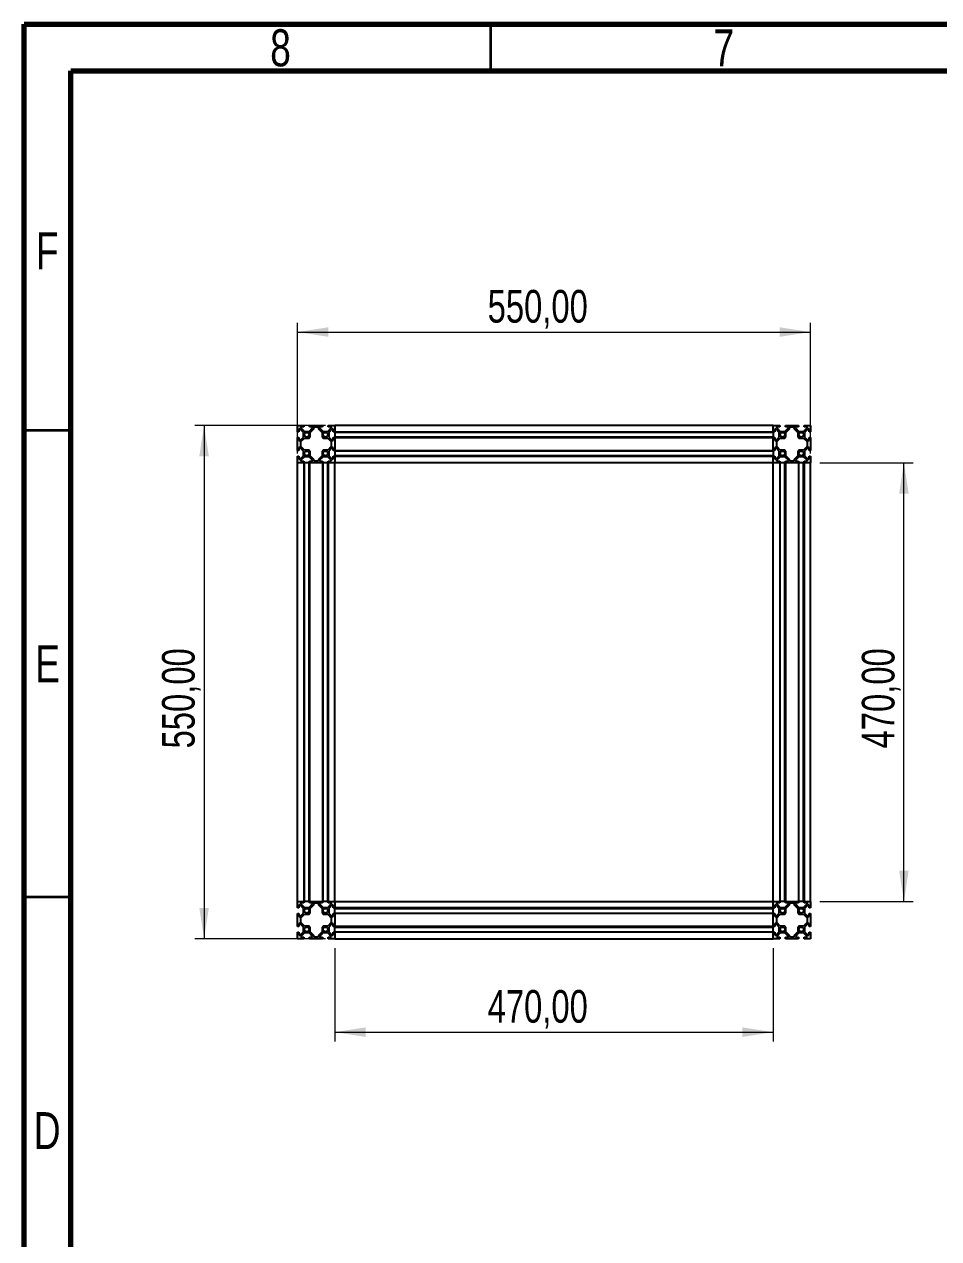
# Model space of a CAD drawing. Header units: millimetres. Extents: x 15 to 415, y 5 to 292.
# Drawn here: x 15 to 113, y 161.9 to 292 of the extents above; entities that cross this region are included whole.
import ezdxf

# ---------------------------------------------------------------- set-up
doc = ezdxf.new("R2010")
doc.units = ezdxf.units.MM
doc.styles.add('SLDTEXTSTYLE0', font='TXT', dxfattribs={"width": 0.75})
doc.dimstyles.new('SLDDIMSTYLE0', dxfattribs={"dimtxt": 3.5, "dimasz": 3.302, "dimexe": 0, "dimexo": 0.0625, "dimgap": 0.875, "dimtad": 1, "dimlfac": 10, "dimrnd": 1e-09, "dimzin": 12, "dimdsep": 46, "dimtxsty": 'SLDTEXTSTYLE0', "dimsah": 1, "dimcen": 0.09, "dimadec": 0, "dimazin": 3, "dimtfac": 1, "dimtofl": 0, "dimtmove": 0, "dimatfit": 3, "dimfxl": 1, "dimfrac": 2, "dimtolj": 1, "dimtzin": 12, "dimarcsym": 0})

# ---------------------------------------------------------------- blocks, each defined once
blk = doc.blocks.new('_D_2')
at = {"color": 7, "linetype": 'Continuous', "lineweight": 0}
for p, q in [((47.27, 249.03), (33.27, 249.03)), ((34.27, 249.03), (34.27, 194.03)), ((47.27, 194.03), (33.27, 194.03))]:
    blk.add_line(p, q, dxfattribs=at)
at = {"color": 7, "linetype": 'Continuous', "lineweight": 18}
for points in [[(34.27, 249.03), (33.76, 245.73), (34.78, 245.73)], [(34.27, 194.03), (34.78, 197.33), (33.76, 197.33)]]:
    blk.add_solid(points, dxfattribs=at)
at = {"color": 7, "linetype": 'Continuous', "lineweight": 18, "insert": (29.76, 214.42), "char_height": 3.5, "attachment_point": 1, "rotation": 90, "style": 'SLDTEXTSTYLE0'}
blk.add_mtext('550,00', dxfattribs=at)
blk = doc.blocks.new('_D_3')
at = {"color": 7, "linetype": 'Continuous', "lineweight": 0}
for p, q in [((44.27, 246.03), (44.27, 260.03)), ((44.27, 259.03), (99.27, 259.03)), ((99.27, 246.03), (99.27, 260.03))]:
    blk.add_line(p, q, dxfattribs=at)
at = {"color": 7, "linetype": 'Continuous', "lineweight": 18}
for points in [[(44.27, 259.03), (47.57, 258.52), (47.57, 259.54)], [(99.27, 259.03), (95.97, 259.54), (95.97, 258.52)]]:
    blk.add_solid(points, dxfattribs=at)
at = {"color": 7, "linetype": 'Continuous', "lineweight": 18, "insert": (64.66, 263.54), "char_height": 3.5, "attachment_point": 1, "style": 'SLDTEXTSTYLE0'}
blk.add_mtext('550,00', dxfattribs=at)
blk = doc.blocks.new('_D_4')
at = {"color": 7, "linetype": 'Continuous', "lineweight": 0}
for p, q in [((100.27, 245.03), (110.27, 245.03)), ((109.27, 198.03), (109.27, 245.03)), ((100.27, 198.03), (110.27, 198.03))]:
    blk.add_line(p, q, dxfattribs=at)
at = {"color": 7, "linetype": 'Continuous', "lineweight": 18}
for points in [[(109.27, 245.03), (108.76, 241.73), (109.78, 241.73)], [(109.27, 198.03), (109.78, 201.33), (108.76, 201.33)]]:
    blk.add_solid(points, dxfattribs=at)
at = {"color": 7, "linetype": 'Continuous', "lineweight": 18, "insert": (104.76, 214.42), "char_height": 3.5, "attachment_point": 1, "rotation": 90, "style": 'SLDTEXTSTYLE0'}
blk.add_mtext('470,00', dxfattribs=at)
blk = doc.blocks.new('_D_5')
at = {"color": 7, "linetype": 'Continuous', "lineweight": 0}
for p, q in [((48.27, 193.03), (48.27, 183.03)), ((95.27, 193.03), (95.27, 183.03)), ((48.27, 184.03), (95.27, 184.03))]:
    blk.add_line(p, q, dxfattribs=at)
at = {"color": 7, "linetype": 'Continuous', "lineweight": 18}
for points in [[(48.27, 184.03), (51.57, 183.52), (51.57, 184.54)], [(95.27, 184.03), (91.97, 184.54), (91.97, 183.52)]]:
    blk.add_solid(points, dxfattribs=at)
at = {"color": 7, "linetype": 'Continuous', "lineweight": 18, "insert": (64.66, 188.54), "char_height": 3.5, "attachment_point": 1, "style": 'SLDTEXTSTYLE0'}
blk.add_mtext('470,00', dxfattribs=at)

msp = doc.modelspace()

# ---------------------------------------------------------------- linework, layer by layer
at = {"color": 7, "linetype": 'Continuous', "lineweight": 70}
for p, q in [((15, 5), (15, 292)), ((15, 292), (415, 292)), ((20, 10), (20, 287)), ((20, 287), (410, 287))]:
    msp.add_line(p, q, dxfattribs=at)
at = {"color": 7, "linetype": 'Continuous', "lineweight": 35}
for p, q in [((65, 287), (65, 292)), ((20, 248.5), (15, 248.5)), ((20, 198.5), (15, 198.5))]:
    msp.add_line(p, q, dxfattribs=at)
at = {"color": 7, "linetype": 'Continuous', "lineweight": 25}
for p, q in [((44.2676, 248.3295), (44.2676, 249.0295)), ((44.2676, 249.0295), (44.9676, 249.0295)), ((44.4276, 248.6563), (44.4276, 248.3295)), ((44.5276, 248.6563), (44.4276, 248.6563)), ((44.9076, 248.2763), (44.5276, 248.6563)), ((44.9676, 248.8695), (44.6407, 248.8695)), ((44.6407, 248.8695), (44.6407, 248.7695)), ((44.6407, 248.7695), (45.0207, 248.3895)), ((44.9676, 249.0295), (44.9676, 248.8695)), ((45.5144, 248.3895), (45.8944, 248.7695)), ((45.5676, 248.8695), (45.5676, 249.0295)), ((45.5676, 249.0295), (46.9676, 249.0295)), ((45.8944, 248.8695), (45.5676, 248.8695)), ((45.6276, 248.2763), (46.0544, 248.7032)), ((45.8944, 248.7695), (45.8944, 248.8695)), ((46.0544, 248.8695), (46.4807, 248.8695)), ((46.0544, 248.7032), (46.0544, 248.8695)), ((46.4807, 248.8695), (46.4807, 248.7032)), ((46.4807, 248.7032), (46.9076, 248.2763)), ((46.9676, 248.8695), (46.6407, 248.8695)), ((46.6407, 248.8695), (46.6407, 248.7695)), ((46.6407, 248.7695), (47.0207, 248.3895)), ((46.9676, 249.0295), (46.9676, 248.8695)), ((47.5144, 248.3895), (47.8944, 248.7695)), ((47.5676, 248.8695), (47.5676, 249.0295)), ((47.5676, 249.0295), (48.2676, 249.0295)), ((47.8944, 248.8695), (47.5676, 248.8695)), ((48.0076, 248.6563), (47.6276, 248.2763)), ((47.8944, 248.7695), (47.8944, 248.8695)), ((48.1076, 248.6563), (48.0076, 248.6563)), ((48.1076, 248.3395), (48.1076, 248.6563)), ((48.2676, 249.0295), (48.2676, 248.3295)), ((95.2676, 249.0295), (48.2676, 249.0295)), ((95.2676, 248.3295), (95.2676, 249.0295)), ((95.2676, 249.0295), (95.9676, 249.0295)), ((95.5276, 248.6563), (95.4276, 248.6563)), ((95.4276, 248.6563), (95.4276, 248.3295)), ((95.9076, 248.2763), (95.5276, 248.6563)), ((95.9676, 248.8695), (95.6407, 248.8695)), ((95.6407, 248.8695), (95.6407, 248.7695)), ((95.6407, 248.7695), (96.0207, 248.3895)), ((95.9676, 249.0295), (95.9676, 248.8695)), ((96.5144, 248.3895), (96.8944, 248.7695)), ((96.5676, 248.8695), (96.5676, 249.0295)), ((96.5676, 249.0295), (97.9676, 249.0295)), ((96.8944, 248.8695), (96.5676, 248.8695)), ((96.6276, 248.2763), (97.0544, 248.7032)), ((96.8944, 248.7695), (96.8944, 248.8695)), ((97.0544, 248.8695), (97.4807, 248.8695)), ((97.0544, 248.7032), (97.0544, 248.8695)), ((97.4807, 248.8695), (97.4807, 248.7032)), ((97.4807, 248.7032), (97.9076, 248.2763)), ((97.9676, 248.8695), (97.6407, 248.8695)), ((97.6407, 248.8695), (97.6407, 248.7695)), ((97.6407, 248.7695), (98.0207, 248.3895)), ((97.9676, 249.0295), (97.9676, 248.8695)), ((98.5144, 248.3895), (98.8944, 248.7695)), ((98.5676, 248.8695), (98.5676, 249.0295)), ((98.5676, 249.0295), (99.2676, 249.0295)), ((98.8944, 248.8695), (98.5676, 248.8695)), ((99.0076, 248.6563), (98.6276, 248.2763)), ((98.8944, 248.7695), (98.8944, 248.8695)), ((99.1076, 248.6563), (99.0076, 248.6563)), ((99.1076, 248.3395), (99.1076, 248.6563)), ((99.2676, 249.0295), (99.2676, 248.3295)), ((44.4276, 248.3295), (44.2676, 248.3295)), ((44.2676, 246.3295), (44.2676, 247.7295)), ((44.2676, 247.7295), (44.4276, 247.7295)), ((44.4276, 247.7295), (44.4276, 247.4026)), ((44.4276, 247.4026), (44.5276, 247.4026)), ((44.5276, 247.4026), (44.9076, 247.7826)), ((44.6407, 247.2895), (45.0207, 247.6695)), ((44.6407, 246.7695), (44.6407, 247.2895)), ((44.9076, 247.7826), (44.9076, 248.2763)), ((45.0207, 248.3895), (45.5144, 248.3895)), ((45.0207, 247.6695), (45.5144, 247.6695)), ((45.5144, 247.6695), (45.6276, 247.7826)), ((45.6276, 247.7826), (45.6276, 248.2763)), ((46.9076, 248.2763), (46.9076, 247.7826)), ((46.9076, 247.7826), (47.0207, 247.6695)), ((47.0207, 248.3895), (47.5144, 248.3895)), ((47.0207, 247.6695), (47.5144, 247.6695)), ((47.5144, 247.6695), (47.8944, 247.2895)), ((47.6276, 248.2763), (47.6276, 247.7826)), ((47.6276, 247.7826), (48.0076, 247.4026)), ((47.8944, 247.2895), (47.8944, 246.7695)), ((48.0076, 247.4026), (48.1076, 247.4026)), ((48.1065, 248.3395), (48.1076, 248.3395)), ((48.1065, 248.3295), (48.1065, 248.3395)), ((48.2676, 248.3295), (48.1065, 248.3295)), ((48.1065, 247.7195), (48.1065, 247.7295)), ((48.1065, 247.7295), (48.2676, 247.7295)), ((48.1076, 247.7195), (48.1065, 247.7195)), ((48.1076, 247.4026), (48.1076, 247.7195)), ((48.2676, 248.3295), (95.2676, 248.3295)), ((48.2676, 248.3295), (48.2676, 248.2763)), ((95.2676, 248.2763), (48.2676, 248.2763)), ((48.2676, 248.2763), (48.2676, 247.7826)), ((95.2676, 247.7826), (48.2676, 247.7826)), ((48.2676, 247.7826), (48.2676, 247.7295)), ((48.2676, 247.7295), (48.2676, 246.3295)), ((48.2676, 247.7295), (95.2676, 247.7295)), ((95.4276, 248.3295), (95.2676, 248.3295)), ((95.2676, 248.3295), (95.2676, 248.2763)), ((95.2676, 248.2763), (95.2676, 247.7826)), ((95.2676, 247.7826), (95.2676, 247.7295)), ((95.2676, 246.3295), (95.2676, 247.7295)), ((95.2676, 247.7295), (95.4276, 247.7295)), ((95.4276, 247.7295), (95.4276, 247.4026)), ((95.4276, 247.4026), (95.5276, 247.4026)), ((95.5276, 247.4026), (95.9076, 247.7826)), ((95.6407, 247.2895), (96.0207, 247.6695)), ((95.6407, 246.7695), (95.6407, 247.2895)), ((95.9076, 247.7826), (95.9076, 248.2763)), ((96.0207, 248.3895), (96.5144, 248.3895)), ((96.0207, 247.6695), (96.5144, 247.6695)), ((96.5144, 247.6695), (96.6276, 247.7826)), ((96.6276, 247.7826), (96.6276, 248.2763)), ((97.9076, 248.2763), (97.9076, 247.7826)), ((97.9076, 247.7826), (98.0207, 247.6695)), ((98.0207, 248.3895), (98.5144, 248.3895)), ((98.0207, 247.6695), (98.5144, 247.6695)), ((98.5144, 247.6695), (98.8944, 247.2895)), ((98.6276, 248.2763), (98.6276, 247.7826)), ((98.6276, 247.7826), (99.0076, 247.4026)), ((98.8944, 247.2895), (98.8944, 246.7695)), ((99.0076, 247.4026), (99.1076, 247.4026)), ((99.1065, 248.3395), (99.1076, 248.3395)), ((99.1065, 248.3295), (99.1065, 248.3395)), ((99.2676, 248.3295), (99.1065, 248.3295)), ((99.1065, 247.7195), (99.1065, 247.7295)), ((99.1065, 247.7295), (99.2676, 247.7295)), ((99.1076, 247.7195), (99.1065, 247.7195)), ((99.1076, 247.4026), (99.1076, 247.7195)), ((99.2676, 247.7295), (99.2676, 246.3295)), ((44.4276, 246.3295), (44.2676, 246.3295)), ((44.5276, 246.6563), (44.4276, 246.6563)), ((44.4276, 246.6563), (44.4276, 246.3295)), ((44.9076, 246.2763), (44.5276, 246.6563)), ((45.0207, 246.3895), (44.6407, 246.7695)), ((44.9076, 245.7826), (44.9076, 246.2763)), ((45.5144, 246.3895), (45.0207, 246.3895)), ((45.6276, 246.2763), (45.5144, 246.3895)), ((45.6276, 245.7826), (45.6276, 246.2763)), ((47.0207, 246.3895), (46.9076, 246.2763)), ((46.9076, 246.2763), (46.9076, 245.7826)), ((47.5144, 246.3895), (47.0207, 246.3895)), ((47.8944, 246.7695), (47.5144, 246.3895)), ((48.0076, 246.6563), (47.6276, 246.2763)), ((47.6276, 246.2763), (47.6276, 245.7826)), ((48.1076, 246.6563), (48.0076, 246.6563)), ((48.1076, 246.3295), (48.1076, 246.6563)), ((48.2676, 246.3295), (48.1076, 246.3295)), ((48.2676, 246.3295), (95.2676, 246.3295)), ((48.2676, 246.3295), (48.2676, 246.2763)), ((95.2676, 246.2763), (48.2676, 246.2763)), ((48.2676, 246.2763), (48.2676, 245.7826)), ((95.4276, 246.3295), (95.2676, 246.3295)), ((95.2676, 246.3295), (95.2676, 246.2763)), ((95.2676, 246.2763), (95.2676, 245.7826)), ((95.5276, 246.6563), (95.4276, 246.6563)), ((95.4276, 246.6563), (95.4276, 246.3295)), ((95.9076, 246.2763), (95.5276, 246.6563)), ((96.0207, 246.3895), (95.6407, 246.7695)), ((95.9076, 245.7826), (95.9076, 246.2763)), ((96.5144, 246.3895), (96.0207, 246.3895)), ((96.6276, 246.2763), (96.5144, 246.3895)), ((96.6276, 245.7826), (96.6276, 246.2763)), ((98.0207, 246.3895), (97.9076, 246.2763)), ((97.9076, 246.2763), (97.9076, 245.7826)), ((98.5144, 246.3895), (98.0207, 246.3895)), ((98.8944, 246.7695), (98.5144, 246.3895)), ((99.0076, 246.6563), (98.6276, 246.2763)), ((98.6276, 246.2763), (98.6276, 245.7826)), ((99.1076, 246.6563), (99.0076, 246.6563)), ((99.1076, 246.3295), (99.1076, 246.6563)), ((99.2676, 246.3295), (99.1076, 246.3295)), ((44.2676, 245.0295), (44.2676, 245.7295)), ((44.2676, 245.7295), (44.4276, 245.7295)), ((44.9676, 245.0295), (44.2676, 245.0295)), ((44.2676, 198.0295), (44.2676, 245.0295)), ((44.4276, 245.7295), (44.4276, 245.4026)), ((44.4276, 245.4026), (44.5276, 245.4026)), ((44.5276, 245.4026), (44.9076, 245.7826)), ((45.0207, 245.6695), (44.6407, 245.2895)), ((44.6407, 245.2895), (44.6407, 245.1895)), ((44.6407, 245.1895), (44.9676, 245.1895)), ((44.9676, 245.1895), (44.9676, 245.0295)), ((44.9676, 245.0295), (44.9676, 198.0295)), ((45.0207, 245.0295), (44.9676, 245.0295)), ((45.5144, 245.6695), (45.0207, 245.6695)), ((45.0207, 198.0295), (45.0207, 245.0295)), ((45.5144, 245.0295), (45.0207, 245.0295)), ((45.8944, 245.2895), (45.5144, 245.6695)), ((45.5144, 198.0295), (45.5144, 245.0295)), ((45.5676, 245.0295), (45.5144, 245.0295)), ((45.5676, 245.0295), (45.5676, 245.1895)), ((45.5676, 245.1895), (45.8944, 245.1895)), ((46.9676, 245.0295), (45.5676, 245.0295)), ((45.5676, 245.0295), (45.5676, 198.0295)), ((46.0544, 245.3557), (45.6276, 245.7826)), ((45.8944, 245.1895), (45.8944, 245.2895)), ((46.0544, 245.1895), (46.0544, 245.3557)), ((46.4807, 245.1895), (46.0544, 245.1895)), ((46.9076, 245.7826), (46.4807, 245.3557)), ((46.4807, 245.3557), (46.4807, 245.1895)), ((47.0207, 245.6695), (46.6407, 245.2895)), ((46.6407, 245.2895), (46.6407, 245.1895)), ((46.6407, 245.1895), (46.9676, 245.1895)), ((46.9676, 245.1895), (46.9676, 245.0295)), ((46.9676, 245.0295), (46.9676, 198.0295)), ((47.0207, 245.0295), (46.9676, 245.0295)), ((47.5144, 245.6695), (47.0207, 245.6695)), ((47.0207, 198.0295), (47.0207, 245.0295)), ((47.5144, 245.0295), (47.0207, 245.0295)), ((47.8944, 245.2895), (47.5144, 245.6695)), ((47.5144, 198.0295), (47.5144, 245.0295)), ((47.5676, 245.0295), (47.5144, 245.0295)), ((47.5676, 245.0295), (47.5676, 245.1895)), ((47.5676, 245.1895), (47.8944, 245.1895)), ((48.2676, 245.0295), (47.5676, 245.0295)), ((47.5676, 245.0295), (47.5676, 198.0295)), ((47.6276, 245.7826), (48.0076, 245.4026)), ((47.8944, 245.1895), (47.8944, 245.2895)), ((48.0076, 245.4026), (48.1076, 245.4026)), ((48.1076, 245.4026), (48.1076, 245.7295)), ((48.1076, 245.7295), (48.2676, 245.7295)), ((95.2676, 245.7826), (48.2676, 245.7826)), ((48.2676, 245.7826), (48.2676, 245.7295)), ((48.2676, 245.7295), (48.2676, 245.0295)), ((48.2676, 245.7295), (95.2676, 245.7295)), ((48.2676, 198.0295), (48.2676, 245.0295)), ((95.2676, 245.0295), (48.2676, 245.0295)), ((95.2676, 245.7826), (95.2676, 245.7295)), ((95.2676, 245.0295), (95.2676, 245.7295)), ((95.2676, 245.7295), (95.4276, 245.7295)), ((95.9676, 245.0295), (95.2676, 245.0295)), ((95.2676, 198.0295), (95.2676, 245.0295)), ((95.4276, 245.7295), (95.4276, 245.4026)), ((95.4276, 245.4026), (95.5276, 245.4026)), ((95.5276, 245.4026), (95.9076, 245.7826)), ((96.0207, 245.6695), (95.6407, 245.2895)), ((95.6407, 245.2895), (95.6407, 245.1895)), ((95.6407, 245.1895), (95.9676, 245.1895)), ((95.9676, 245.1895), (95.9676, 245.0295)), ((95.9676, 245.0295), (95.9676, 198.0295)), ((96.0207, 245.0295), (95.9676, 245.0295)), ((96.5144, 245.6695), (96.0207, 245.6695)), ((96.0207, 198.0295), (96.0207, 245.0295)), ((96.5144, 245.0295), (96.0207, 245.0295)), ((96.8944, 245.2895), (96.5144, 245.6695)), ((96.5144, 198.0295), (96.5144, 245.0295)), ((96.5676, 245.0295), (96.5144, 245.0295)), ((96.5676, 245.0295), (96.5676, 245.1895)), ((96.5676, 245.1895), (96.8944, 245.1895)), ((97.9676, 245.0295), (96.5676, 245.0295)), ((96.5676, 245.0295), (96.5676, 198.0295)), ((97.0544, 245.3557), (96.6276, 245.7826)), ((96.8944, 245.1895), (96.8944, 245.2895)), ((97.0544, 245.1895), (97.0544, 245.3557)), ((97.4807, 245.1895), (97.0544, 245.1895)), ((97.9076, 245.7826), (97.4807, 245.3557)), ((97.4807, 245.3557), (97.4807, 245.1895)), ((98.0207, 245.6695), (97.6407, 245.2895)), ((97.6407, 245.2895), (97.6407, 245.1895)), ((97.6407, 245.1895), (97.9676, 245.1895)), ((97.9676, 245.1895), (97.9676, 245.0295)), ((97.9676, 245.0295), (97.9676, 198.0295)), ((98.0207, 245.0295), (97.9676, 245.0295)), ((98.5144, 245.6695), (98.0207, 245.6695)), ((98.0207, 198.0295), (98.0207, 245.0295)), ((98.5144, 245.0295), (98.0207, 245.0295)), ((98.8944, 245.2895), (98.5144, 245.6695)), ((98.5144, 198.0295), (98.5144, 245.0295)), ((98.5676, 245.0295), (98.5144, 245.0295)), ((98.5676, 245.0295), (98.5676, 245.1895)), ((98.5676, 245.1895), (98.8944, 245.1895)), ((99.2676, 245.0295), (98.5676, 245.0295)), ((98.5676, 245.0295), (98.5676, 198.0295)), ((98.6276, 245.7826), (99.0076, 245.4026)), ((98.8944, 245.1895), (98.8944, 245.2895)), ((99.0076, 245.4026), (99.1076, 245.4026)), ((99.1076, 245.4026), (99.1076, 245.7295)), ((99.1076, 245.7295), (99.2676, 245.7295)), ((99.2676, 245.7295), (99.2676, 245.0295)), ((99.2676, 198.0295), (99.2676, 245.0295)), ((44.2676, 197.3295), (44.2676, 198.0295)), ((44.2676, 198.0295), (44.9676, 198.0295)), ((44.9676, 197.8695), (44.6407, 197.8695)), ((44.6407, 197.8695), (44.6407, 197.7695)), ((44.6407, 197.7695), (45.0207, 197.3895)), ((44.9676, 198.0295), (44.9676, 197.8695)), ((45.0207, 198.0295), (44.9676, 198.0295)), ((45.5144, 198.0295), (45.0207, 198.0295)), ((45.5676, 198.0295), (45.5144, 198.0295)), ((45.5144, 197.3895), (45.8944, 197.7695)), ((45.5676, 197.8695), (45.5676, 198.0295)), ((45.5676, 198.0295), (46.9676, 198.0295)), ((45.8944, 197.8695), (45.5676, 197.8695)), ((45.8944, 197.7695), (45.8944, 197.8695)), ((46.0544, 197.8695), (46.4807, 197.8695)), ((46.0544, 197.7032), (46.0544, 197.8695)), ((46.4807, 197.8695), (46.4807, 197.7032)), ((46.9676, 197.8695), (46.6407, 197.8695)), ((46.6407, 197.8695), (46.6407, 197.7695)), ((46.6407, 197.7695), (47.0207, 197.3895)), ((46.9676, 198.0295), (46.9676, 197.8695)), ((47.0207, 198.0295), (46.9676, 198.0295)), ((47.5144, 198.0295), (47.0207, 198.0295)), ((47.5676, 198.0295), (47.5144, 198.0295)), ((47.5144, 197.3895), (47.8944, 197.7695)), ((47.5676, 197.8695), (47.5676, 198.0295)), ((47.5676, 198.0295), (48.2676, 198.0295)), ((47.8944, 197.8695), (47.5676, 197.8695)), ((47.8944, 197.7695), (47.8944, 197.8695)), ((48.2676, 198.0295), (48.2676, 197.3295)), ((48.2676, 198.0295), (95.2676, 198.0295)), ((95.2676, 197.3295), (95.2676, 198.0295)), ((95.2676, 198.0295), (95.9676, 198.0295)), ((95.9676, 197.8695), (95.6407, 197.8695)), ((95.6407, 197.8695), (95.6407, 197.7695)), ((95.6407, 197.7695), (96.0207, 197.3895)), ((95.9676, 198.0295), (95.9676, 197.8695)), ((96.0207, 198.0295), (95.9676, 198.0295)), ((96.5144, 198.0295), (96.0207, 198.0295)), ((96.5676, 198.0295), (96.5144, 198.0295)), ((96.5144, 197.3895), (96.8944, 197.7695)), ((96.5676, 197.8695), (96.5676, 198.0295)), ((96.5676, 198.0295), (97.9676, 198.0295)), ((96.8944, 197.8695), (96.5676, 197.8695)), ((96.8944, 197.7695), (96.8944, 197.8695)), ((97.0544, 197.8695), (97.4807, 197.8695)), ((97.0544, 197.7032), (97.0544, 197.8695)), ((97.4807, 197.8695), (97.4807, 197.7032)), ((97.6407, 197.8695), (97.6407, 197.7695)), ((97.9676, 197.8695), (97.6407, 197.8695)), ((97.6407, 197.7695), (98.0207, 197.3895)), ((97.9676, 198.0295), (97.9676, 197.8695)), ((98.0207, 198.0295), (97.9676, 198.0295)), ((98.5144, 198.0295), (98.0207, 198.0295)), ((98.5676, 198.0295), (98.5144, 198.0295)), ((98.5144, 197.3895), (98.8944, 197.7695)), ((98.5676, 197.8695), (98.5676, 198.0295)), ((98.5676, 198.0295), (99.2676, 198.0295)), ((98.8944, 197.8695), (98.5676, 197.8695)), ((98.8944, 197.7695), (98.8944, 197.8695)), ((99.2676, 198.0295), (99.2676, 197.3295)), ((44.4276, 197.3295), (44.2676, 197.3295)), ((44.2676, 195.3295), (44.2676, 196.7295)), ((44.2676, 196.7295), (44.4276, 196.7295)), ((44.5276, 197.6563), (44.4276, 197.6563)), ((44.4276, 197.6563), (44.4276, 197.3295)), ((44.4276, 196.7295), (44.4276, 196.4026)), ((44.9076, 197.2763), (44.5276, 197.6563)), ((44.5276, 196.4026), (44.9076, 196.7826)), ((44.6407, 196.2895), (45.0207, 196.6695)), ((44.9076, 196.7826), (44.9076, 197.2763)), ((45.0207, 197.3895), (45.5144, 197.3895)), ((45.0207, 196.6695), (45.5144, 196.6695)), ((45.5144, 196.6695), (45.6276, 196.7826)), ((45.6276, 197.2763), (46.0544, 197.7032)), ((45.6276, 196.7826), (45.6276, 197.2763)), ((46.4807, 197.7032), (46.9076, 197.2763)), ((46.9076, 197.2763), (46.9076, 196.7826)), ((46.9076, 196.7826), (47.0207, 196.6695)), ((47.0207, 197.3895), (47.5144, 197.3895)), ((47.0207, 196.6695), (47.5144, 196.6695)), ((47.5144, 196.6695), (47.8944, 196.2895)), ((48.0076, 197.6563), (47.6276, 197.2763)), ((47.6276, 197.2763), (47.6276, 196.7826)), ((47.6276, 196.7826), (48.0076, 196.4026)), ((48.1076, 197.6563), (48.0076, 197.6563)), ((48.1065, 197.3295), (48.1065, 197.3395)), ((48.1065, 197.3395), (48.1076, 197.3395)), ((48.2676, 197.3295), (48.1065, 197.3295)), ((48.1065, 196.7195), (48.1065, 196.7295)), ((48.1065, 196.7295), (48.2676, 196.7295)), ((48.1076, 196.7195), (48.1065, 196.7195)), ((48.1076, 197.3395), (48.1076, 197.6563)), ((48.1076, 196.4026), (48.1076, 196.7195)), ((95.2676, 197.3295), (48.2676, 197.3295)), ((48.2676, 197.2763), (48.2676, 197.3295)), ((48.2676, 197.2763), (95.2676, 197.2763)), ((48.2676, 196.7826), (48.2676, 197.2763)), ((48.2676, 196.7826), (95.2676, 196.7826)), ((48.2676, 196.7295), (48.2676, 196.7826)), ((48.2676, 196.7295), (48.2676, 195.3295)), ((95.2676, 196.7295), (48.2676, 196.7295)), ((95.4276, 197.3295), (95.2676, 197.3295)), ((95.2676, 197.2763), (95.2676, 197.3295)), ((95.2676, 196.7826), (95.2676, 197.2763)), ((95.2676, 196.7295), (95.2676, 196.7826)), ((95.2676, 195.3295), (95.2676, 196.7295)), ((95.2676, 196.7295), (95.4276, 196.7295)), ((95.5276, 197.6563), (95.4276, 197.6563)), ((95.4276, 197.6563), (95.4276, 197.3295)), ((95.4276, 196.7295), (95.4276, 196.4026)), ((95.9076, 197.2763), (95.5276, 197.6563)), ((95.5276, 196.4026), (95.9076, 196.7826)), ((95.6407, 196.2895), (96.0207, 196.6695)), ((95.9076, 196.7826), (95.9076, 197.2763)), ((96.0207, 197.3895), (96.5144, 197.3895)), ((96.0207, 196.6695), (96.5144, 196.6695)), ((96.5144, 196.6695), (96.6276, 196.7826)), ((96.6276, 197.2763), (97.0544, 197.7032)), ((96.6276, 196.7826), (96.6276, 197.2763)), ((97.4807, 197.7032), (97.9076, 197.2763)), ((97.9076, 197.2763), (97.9076, 196.7826)), ((97.9076, 196.7826), (98.0207, 196.6695)), ((98.0207, 197.3895), (98.5144, 197.3895)), ((98.0207, 196.6695), (98.5144, 196.6695)), ((98.5144, 196.6695), (98.8944, 196.2895)), ((99.0076, 197.6563), (98.6276, 197.2763)), ((98.6276, 197.2763), (98.6276, 196.7826)), ((98.6276, 196.7826), (99.0076, 196.4026)), ((99.1076, 197.6563), (99.0076, 197.6563)), ((99.1065, 197.3295), (99.1065, 197.3395)), ((99.1065, 197.3395), (99.1076, 197.3395)), ((99.2676, 197.3295), (99.1065, 197.3295)), ((99.1065, 196.7195), (99.1065, 196.7295)), ((99.1065, 196.7295), (99.2676, 196.7295)), ((99.1076, 196.7195), (99.1065, 196.7195)), ((99.1076, 197.3395), (99.1076, 197.6563)), ((99.1076, 196.4026), (99.1076, 196.7195)), ((99.2676, 196.7295), (99.2676, 195.3295)), ((44.4276, 195.3295), (44.2676, 195.3295)), ((44.4276, 196.4026), (44.5276, 196.4026)), ((44.5276, 195.6563), (44.4276, 195.6563)), ((44.4276, 195.6563), (44.4276, 195.3295)), ((44.9076, 195.2763), (44.5276, 195.6563)), ((44.6407, 195.7695), (44.6407, 196.2895)), ((45.0207, 195.3895), (44.6407, 195.7695)), ((44.9076, 194.7826), (44.9076, 195.2763)), ((45.5144, 195.3895), (45.0207, 195.3895)), ((45.6276, 195.2763), (45.5144, 195.3895)), ((45.6276, 194.7826), (45.6276, 195.2763)), ((47.0207, 195.3895), (46.9076, 195.2763)), ((46.9076, 195.2763), (46.9076, 194.7826)), ((47.5144, 195.3895), (47.0207, 195.3895)), ((47.8944, 195.7695), (47.5144, 195.3895)), ((48.0076, 195.6563), (47.6276, 195.2763)), ((47.6276, 195.2763), (47.6276, 194.7826)), ((47.8944, 196.2895), (47.8944, 195.7695)), ((48.0076, 196.4026), (48.1076, 196.4026)), ((48.1076, 195.6563), (48.0076, 195.6563)), ((48.1076, 195.3295), (48.1076, 195.6563)), ((48.2676, 195.3295), (48.1076, 195.3295)), ((95.2676, 195.3295), (48.2676, 195.3295)), ((48.2676, 195.2763), (48.2676, 195.3295)), ((48.2676, 195.2763), (95.2676, 195.2763)), ((48.2676, 194.7826), (48.2676, 195.2763)), ((95.4276, 195.3295), (95.2676, 195.3295)), ((95.2676, 195.2763), (95.2676, 195.3295)), ((95.2676, 194.7826), (95.2676, 195.2763)), ((95.4276, 196.4026), (95.5276, 196.4026)), ((95.5276, 195.6563), (95.4276, 195.6563)), ((95.4276, 195.6563), (95.4276, 195.3295)), ((95.9076, 195.2763), (95.5276, 195.6563)), ((95.6407, 195.7695), (95.6407, 196.2895)), ((96.0207, 195.3895), (95.6407, 195.7695)), ((95.9076, 194.7826), (95.9076, 195.2763)), ((96.5144, 195.3895), (96.0207, 195.3895)), ((96.6276, 195.2763), (96.5144, 195.3895)), ((96.6276, 194.7826), (96.6276, 195.2763)), ((98.0207, 195.3895), (97.9076, 195.2763)), ((97.9076, 195.2763), (97.9076, 194.7826)), ((98.5144, 195.3895), (98.0207, 195.3895)), ((98.8944, 195.7695), (98.5144, 195.3895)), ((99.0076, 195.6563), (98.6276, 195.2763)), ((98.6276, 195.2763), (98.6276, 194.7826)), ((98.8944, 196.2895), (98.8944, 195.7695)), ((99.0076, 196.4026), (99.1076, 196.4026)), ((99.1076, 195.6563), (99.0076, 195.6563)), ((99.1076, 195.3295), (99.1076, 195.6563)), ((99.2676, 195.3295), (99.1076, 195.3295)), ((44.2676, 194.0295), (44.2676, 194.7295)), ((44.2676, 194.7295), (44.4276, 194.7295)), ((44.9676, 194.0295), (44.2676, 194.0295)), ((44.4276, 194.7295), (44.4276, 194.4026)), ((44.4276, 194.4026), (44.5276, 194.4026)), ((44.5276, 194.4026), (44.9076, 194.7826)), ((45.0207, 194.6695), (44.6407, 194.2895)), ((44.6407, 194.2895), (44.6407, 194.1895)), ((44.6407, 194.1895), (44.9676, 194.1895)), ((44.9676, 194.1895), (44.9676, 194.0295)), ((45.5144, 194.6695), (45.0207, 194.6695)), ((45.8944, 194.2895), (45.5144, 194.6695)), ((45.5676, 194.0295), (45.5676, 194.1895)), ((45.5676, 194.1895), (45.8944, 194.1895)), ((46.9676, 194.0295), (45.5676, 194.0295)), ((46.0544, 194.3557), (45.6276, 194.7826)), ((45.8944, 194.1895), (45.8944, 194.2895)), ((46.0544, 194.1895), (46.0544, 194.3557)), ((46.4807, 194.1895), (46.0544, 194.1895)), ((46.9076, 194.7826), (46.4807, 194.3557)), ((46.4807, 194.3557), (46.4807, 194.1895)), ((47.0207, 194.6695), (46.6407, 194.2895)), ((46.6407, 194.2895), (46.6407, 194.1895)), ((46.6407, 194.1895), (46.9676, 194.1895)), ((46.9676, 194.1895), (46.9676, 194.0295)), ((47.5144, 194.6695), (47.0207, 194.6695)), ((47.8944, 194.2895), (47.5144, 194.6695)), ((47.5676, 194.0295), (47.5676, 194.1895)), ((47.5676, 194.1895), (47.8944, 194.1895)), ((48.2676, 194.0295), (47.5676, 194.0295)), ((47.6276, 194.7826), (48.0076, 194.4026)), ((47.8944, 194.1895), (47.8944, 194.2895)), ((48.0076, 194.4026), (48.1076, 194.4026)), ((48.1076, 194.4026), (48.1076, 194.7295)), ((48.1076, 194.7295), (48.2676, 194.7295)), ((48.2676, 194.7826), (95.2676, 194.7826)), ((48.2676, 194.7295), (48.2676, 194.7826)), ((48.2676, 194.7295), (48.2676, 194.0295)), ((95.2676, 194.7295), (48.2676, 194.7295)), ((48.2676, 194.0295), (95.2676, 194.0295)), ((95.2676, 194.7295), (95.2676, 194.7826)), ((95.2676, 194.0295), (95.2676, 194.7295)), ((95.2676, 194.7295), (95.4276, 194.7295)), ((95.9676, 194.0295), (95.2676, 194.0295)), ((95.4276, 194.7295), (95.4276, 194.4026)), ((95.4276, 194.4026), (95.5276, 194.4026)), ((95.5276, 194.4026), (95.9076, 194.7826)), ((96.0207, 194.6695), (95.6407, 194.2895)), ((95.6407, 194.2895), (95.6407, 194.1895)), ((95.6407, 194.1895), (95.9676, 194.1895)), ((95.9676, 194.1895), (95.9676, 194.0295)), ((96.5144, 194.6695), (96.0207, 194.6695)), ((96.8944, 194.2895), (96.5144, 194.6695)), ((96.5676, 194.0295), (96.5676, 194.1895)), ((96.5676, 194.1895), (96.8944, 194.1895)), ((97.9676, 194.0295), (96.5676, 194.0295)), ((97.0544, 194.3557), (96.6276, 194.7826)), ((96.8944, 194.1895), (96.8944, 194.2895)), ((97.0544, 194.1895), (97.0544, 194.3557)), ((97.4807, 194.1895), (97.0544, 194.1895)), ((97.9076, 194.7826), (97.4807, 194.3557)), ((97.4807, 194.3557), (97.4807, 194.1895)), ((98.0207, 194.6695), (97.6407, 194.2895)), ((97.6407, 194.2895), (97.6407, 194.1895)), ((97.6407, 194.1895), (97.9676, 194.1895)), ((97.9676, 194.1895), (97.9676, 194.0295)), ((98.5144, 194.6695), (98.0207, 194.6695)), ((98.8944, 194.2895), (98.5144, 194.6695)), ((98.5676, 194.0295), (98.5676, 194.1895)), ((98.5676, 194.1895), (98.8944, 194.1895)), ((99.2676, 194.0295), (98.5676, 194.0295)), ((98.6276, 194.7826), (99.0076, 194.4026)), ((98.8944, 194.1895), (98.8944, 194.2895)), ((99.0076, 194.4026), (99.1076, 194.4026)), ((99.1076, 194.4026), (99.1076, 194.7295)), ((99.1076, 194.7295), (99.2676, 194.7295)), ((99.2676, 194.7295), (99.2676, 194.0295))]:
    msp.add_line(p, q, dxfattribs=at)
for centre in [(45.2676, 248.0295), (47.2676, 248.0295), (96.2676, 248.0295), (98.2676, 248.0295), (45.2676, 246.0295), (47.2676, 246.0295), (96.2676, 246.0295), (98.2676, 246.0295), (45.2676, 197.0295), (47.2676, 197.0295), (96.2676, 197.0295), (98.2676, 197.0295), (45.2676, 195.0295), (47.2676, 195.0295), (96.2676, 195.0295), (98.2676, 195.0295)]:
    msp.add_circle(centre, 0.25, dxfattribs=at)

# ---------------------------------------------------------------- texts
at = {"color": 7, "linetype": 'Continuous', "lineweight": 0, "char_height": 3.9688, "attachment_point": 2, "style": 'SLDTEXTSTYLE0'}
for s, insert in [('8', (42.46, 291.4644)), ('7', (89.96, 291.4644)), ('F', (17.4577, 269.7144)), ('E', (17.5078, 225.4644)), ('D', (17.4527, 175.4644))]:
    msp.add_mtext(s, dxfattribs=dict(at, insert=insert))

# ---------------------------------------------------------------- dimensions: what is measured, and where the dimension line sits
at = {"color": 7, "linetype": 'Continuous', "lineweight": 18}
for base, p1, p2, picture, middle in [((99.2676, 259.0295), (44.2676, 245.0295), (99.2676, 245.0295), '_D_3', (71.7676, 259.0295)), ((95.2676, 184.0295), (48.2676, 194.0295), (95.2676, 194.0295), '_D_5', (71.7676, 184.0295))]:
    dim = msp.add_linear_dim(base=base, p1=p1, p2=p2, dimstyle='SLDDIMSTYLE0', dxfattribs=at)
    dim.commit()
    dim.dimension.update_dxf_attribs({"geometry": picture, "text_midpoint": middle, "dimtype": 160})
for base, p1, p2, picture, middle in [((34.2676, 194.0295), (48.2676, 249.0295), (48.2676, 194.0295), '_D_2', (34.2676, 221.5295)), ((109.2676, 245.0295), (99.2676, 198.0295), (99.2676, 245.0295), '_D_4', (109.2676, 221.5295))]:
    dim = msp.add_linear_dim(base=base, p1=p1, p2=p2, angle=90, dimstyle='SLDDIMSTYLE0', dxfattribs=at)
    dim.commit()
    dim.dimension.update_dxf_attribs({"geometry": picture, "text_midpoint": middle, "dimtype": 160})

doc.saveas('drawing.dxf')
